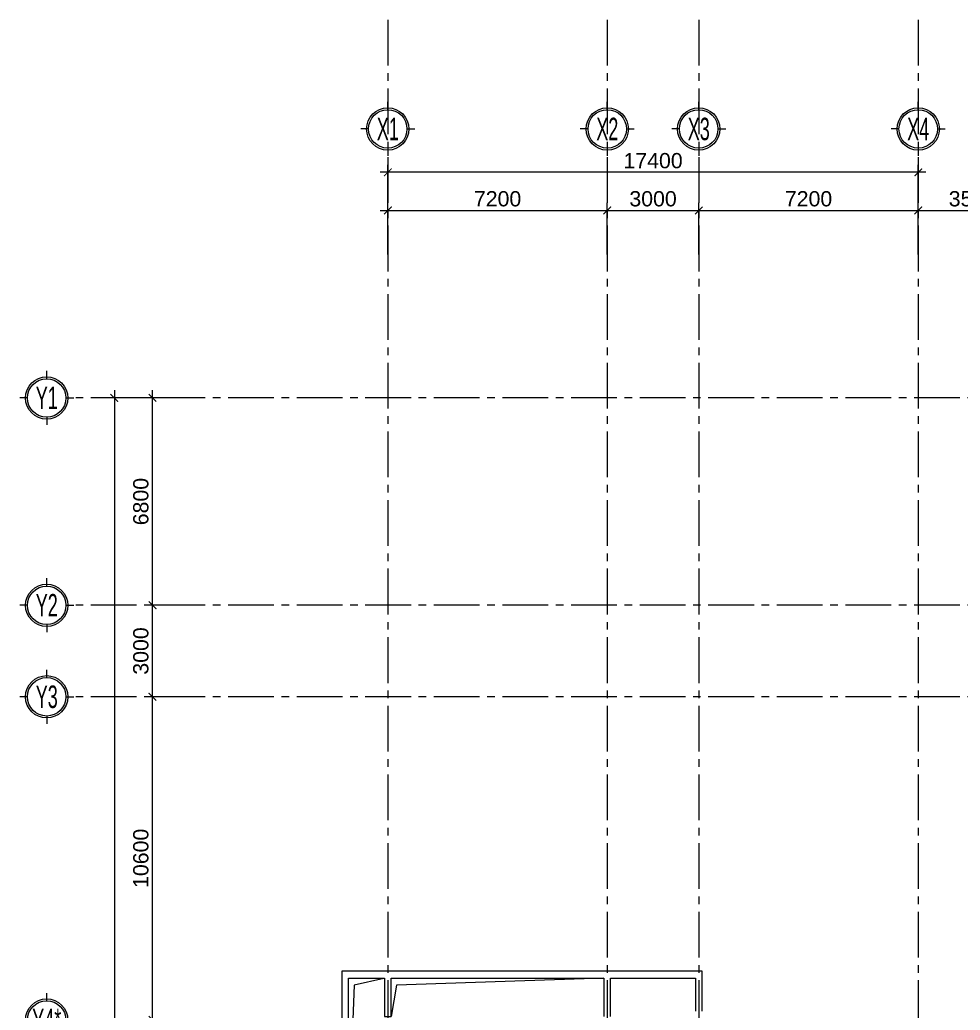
# Model space of a CAD drawing. Header units: millimetres. Extents: x 18326 to 214271, y -298828 to -198730.
# Drawn here: x 18326 to 49172, y -231210 to -198730 of the extents above; entities that cross this region are included whole.
import ezdxf
from ezdxf.enums import TextEntityAlignment as Align

# ---------------------------------------------------------------- set-up
doc = ezdxf.new("R2010")
doc.units = ezdxf.units.MM
doc.header["$LTSCALE"] = 20
doc.header["$MEASUREMENT"] = 0
doc.linetypes.add('xref LC GK$0$CENTER2', pattern=[1.125, 0.75, -0.125, 0.125, -0.125])
doc.layers.get('0').update_dxf_attribs({"lineweight": 0})
doc.layers.get('Defpoints').update_dxf_attribs({"color": 1, "lineweight": 25})
for name, color, linetype, lineweight in [('KV-Cay xanh', 78, 'Continuous', 5), ('KV-Dim', 14, 'Continuous', 9), ('KV-Ky hieu', 30, 'Continuous', 0), ('KV-Net thay 1', 9, 'Continuous', 20), ('KV-Net thay 2', 8, 'Continuous', 13), ('KV-Text', 7, 'Continuous', 25), ('xref LC GK$0$KV-Net truc', 251, 'xref LC GK$0$CENTER2', 9), ('xref_mb.A7$0$KV-Ghi chu', 26, 'Continuous', 9), ('xref_mb.A7$0$KV-Net thay 1', 9, 'Continuous', 20)]:
    doc.layers.add(name, color=color, linetype=linetype, lineweight=lineweight)
doc.styles.add('CHUTO', font='VnAvantH.TTF', dxfattribs={"width": 0.7})
doc.styles.add('KD-Style', font='arial.ttf')
doc.dimstyles.new('D-Layout', dxfattribs={"dimscale": 0, "dimtxt": 2, "dimasz": 1, "dimexe": 1, "dimexo": 0, "dimgap": 0.5, "dimtad": 1, "dimdec": 0, "dimzin": 0, "dimdsep": 46, "dimtxsty": 'KD-Style', "dimblk": 'ARCHTICK', "dimcen": 0.09, "dimdle": 1, "dimclrd": 256, "dimclre": 256, "dimclrt": 2, "dimadec": 0, "dimazin": 0, "dimtfac": 1, "dimtdec": 0, "dimtix": 1, "dimtmove": 2, "dimatfit": 3, "dimldrblk": 'MUITEN', "dimfxl": 1, "dimtolj": 1, "dimtzin": 0, "dimarcsym": 0})

# ---------------------------------------------------------------- blocks, each defined once
blk = doc.blocks.new('A$C06776D30')
at = {"layer": 'KV-Ky hieu', "color": 8}
for p, q in [((504, 865), (504, 1009)), ((144, 504), (0, 504)), ((865, 504), (1009, 504)), ((504, 144), (504, 0))]:
    blk.add_line(p, q, dxfattribs=at)
for radius in [396, 360]:
    blk.add_circle((504, 504), radius, dxfattribs=at)
at = {"layer": 'KV-Text', "color": 8, "style": 'CHUTO', "width": 0.6}
blk.add_attdef('GIRD', text='', height=420, dxfattribs=at).set_placement((504, 504), align=Align.MIDDLE_CENTER)
blk = doc.blocks.new('TT')
at = {"layer": 'KV-Net thay 1', "color": 8}
ref = blk.add_blockref('A$C06776D30', (-22.01, 150.72), dxfattribs=dict(at, xscale=0.007011206080914858, yscale=0.007011206080914858, zscale=0.007011206080914858))
ref.add_attrib('GIRD', 'X1', dxfattribs={"layer": 'KV-Text', "height": 2.945, "style": 'CHUTO', "width": 0.6}).set_placement((-18.47, 154.25), align=Align.MIDDLE_CENTER)
ref = blk.add_blockref('A$C06776D30', (6.79, 150.72), dxfattribs=dict(at, xscale=0.007011206080914858, yscale=0.007011206080914858, zscale=0.007011206080914858))
ref.add_attrib('GIRD', 'X2', dxfattribs={"layer": 'KV-Text', "height": 2.945, "style": 'CHUTO', "width": 0.6}).set_placement((10.33, 154.25), align=Align.MIDDLE_CENTER)
ref = blk.add_blockref('A$C06776D30', (18.79, 150.72), dxfattribs=dict(at, xscale=0.007011206080914858, yscale=0.007011206080914858, zscale=0.007011206080914858))
ref.add_attrib('GIRD', 'X3', dxfattribs={"layer": 'KV-Text', "height": 2.945, "style": 'CHUTO', "width": 0.6}).set_placement((22.33, 154.25), align=Align.MIDDLE_CENTER)
ref = blk.add_blockref('A$C06776D30', (47.59, 150.72), dxfattribs=dict(at, xscale=0.007011206080914858, yscale=0.007011206080914858, zscale=0.007011206080914858))
ref.add_attrib('GIRD', 'X4', dxfattribs={"layer": 'KV-Text', "height": 2.945, "style": 'CHUTO', "width": 0.6}).set_placement((51.12, 154.25), align=Align.MIDDLE_CENTER)
ref = blk.add_blockref('A$C06776D30', (-66.76, 115.43), dxfattribs=dict(at, xscale=0.007011206080914858, yscale=0.007011206080914858, zscale=0.007011206080914858))
ref.add_attrib('GIRD', 'Y1', dxfattribs={"layer": 'KV-Text', "height": 2.945, "style": 'CHUTO', "width": 0.6}).set_placement((-63.22, 118.97), align=Align.MIDDLE_CENTER)
ref = blk.add_blockref('A$C06776D30', (-66.76, 88.23), dxfattribs=dict(at, xscale=0.007011206080914858, yscale=0.007011206080914858, zscale=0.007011206080914858))
ref.add_attrib('GIRD', 'Y2', dxfattribs={"layer": 'KV-Text', "height": 2.945, "style": 'CHUTO', "width": 0.6}).set_placement((-63.22, 91.77), align=Align.MIDDLE_CENTER)
ref = blk.add_blockref('A$C06776D30', (-66.76, 76.23), dxfattribs=dict(at, xscale=0.007011206080914858, yscale=0.007011206080914858, zscale=0.007011206080914858))
ref.add_attrib('GIRD', 'Y3', dxfattribs={"layer": 'KV-Text', "height": 2.945, "style": 'CHUTO', "width": 0.6}).set_placement((-63.22, 79.77), align=Align.MIDDLE_CENTER)
ref = blk.add_blockref('A$C06776D30', (-66.76, 33.83), dxfattribs=dict(at, xscale=0.007011206080914858, yscale=0.007011206080914858, zscale=0.007011206080914858))
ref.add_attrib('GIRD', 'Y4*', dxfattribs={"layer": 'KV-Text', "height": 2.945, "style": 'CHUTO', "width": 0.6}).set_placement((-63.22, 37.37), align=Align.MIDDLE_CENTER)
blk = doc.blocks.new('_ARCHTICK')
at = {"color": 8, "const_width": 0.15}
blk.add_lwpolyline([(-0.5, -0.5), (0.5, 0.5)], dxfattribs=at)
blk = doc.blocks.new('*D48')
at = {"layer": 'Defpoints', "color": 8, "transparency": 16777216}
for p in [(795.01, 332.16), (800.19, 332.16), (800.19, 289.76)]:
    blk.add_point(p, dxfattribs=at)
at = {"layer": 'KV-Dim', "color": 8, "lineweight": -2, "transparency": 16777216}
for p, q in [((795.01, 288.76), (795.01, 333.16)), ((800.19, 332.16), (794.01, 332.16)), ((800.19, 289.76), (794.01, 289.76))]:
    blk.add_line(p, q, dxfattribs=at)
for p, rotation in [((795.01, 332.16), 90), ((795.01, 289.76), 270)]:
    blk.add_blockref('_ARCHTICK', p, dxfattribs=dict(at, rotation=rotation))
at = {"layer": 'KV-Dim', "color": 8, "transparency": 16777216, "insert": (793.49, 310.96), "char_height": 2, "attachment_point": 5, "rotation": 90, "style": 'KD-Style'}
blk.add_mtext('\\A1;10600', dxfattribs=at)
blk = doc.blocks.new('MUITEN')
at = {"color": 8, "const_width": 0.4}
blk.add_lwpolyline([(-1, 1.73), (0, 0), (-1, -1.73)], dxfattribs=at)
blk = doc.blocks.new('*D49')
at = {"layer": 'Defpoints', "color": 8, "transparency": 16777216}
for p in [(795.01, 344.16), (800.19, 344.16), (800.19, 332.16)]:
    blk.add_point(p, dxfattribs=at)
at = {"layer": 'KV-Dim', "color": 8, "lineweight": -2, "transparency": 16777216}
for p, q in [((795.01, 331.16), (795.01, 345.16)), ((800.19, 344.16), (794.01, 344.16)), ((800.19, 332.16), (794.01, 332.16))]:
    blk.add_line(p, q, dxfattribs=at)
for p, rotation in [((795.01, 344.16), 90), ((795.01, 332.16), 270)]:
    blk.add_blockref('_ARCHTICK', p, dxfattribs=dict(at, rotation=rotation))
at = {"layer": 'KV-Dim', "color": 8, "transparency": 16777216, "insert": (793.49, 338.16), "char_height": 2, "attachment_point": 5, "rotation": 90, "style": 'KD-Style'}
blk.add_mtext('\\A1;3000', dxfattribs=at)
blk = doc.blocks.new('*D50')
at = {"layer": 'Defpoints', "color": 8, "transparency": 16777216}
for p in [(795.01, 371.36), (800.19, 371.36), (800.19, 344.16)]:
    blk.add_point(p, dxfattribs=at)
at = {"layer": 'KV-Dim', "color": 8, "lineweight": -2, "transparency": 16777216}
for p, q in [((795.01, 343.16), (795.01, 372.36)), ((800.19, 371.36), (794.01, 371.36)), ((800.19, 344.16), (794.01, 344.16))]:
    blk.add_line(p, q, dxfattribs=at)
for p, rotation in [((795.01, 371.36), 90), ((795.01, 344.16), 270)]:
    blk.add_blockref('_ARCHTICK', p, dxfattribs=dict(at, rotation=rotation))
at = {"layer": 'KV-Dim', "color": 8, "transparency": 16777216, "insert": (793.49, 357.76), "char_height": 2, "attachment_point": 5, "rotation": 90, "style": 'KD-Style'}
blk.add_mtext('\\A1;6800', dxfattribs=at)
blk = doc.blocks.new('*D51')
at = {"layer": 'Defpoints', "color": 8, "transparency": 16777216}
for p in [(800.19, 371.36), (790.01, 178.56), (800.19, 178.56)]:
    blk.add_point(p, dxfattribs=at)
at = {"layer": 'KV-Dim', "color": 8, "lineweight": -2, "transparency": 16777216}
for p, q in [((790.01, 372.36), (790.01, 177.56)), ((800.19, 371.36), (789.01, 371.36)), ((800.19, 178.56), (789.01, 178.56))]:
    blk.add_line(p, q, dxfattribs=at)
for p, rotation in [((790.01, 371.36), 90), ((790.01, 178.56), 270)]:
    blk.add_blockref('_ARCHTICK', p, dxfattribs=dict(at, rotation=rotation))
at = {"layer": 'KV-Dim', "color": 8, "transparency": 16777216, "insert": (788.49, 274.96), "char_height": 2, "attachment_point": 5, "rotation": 90, "style": 'KD-Style'}
blk.add_mtext('\\A1;48200', dxfattribs=at)
blk = doc.blocks.new('*D53')
at = {"layer": 'Defpoints', "color": 8, "transparency": 16777216}
for p in [(854.69, 395.95), (825.89, 390.15), (854.69, 390.15)]:
    blk.add_point(p, dxfattribs=at)
at = {"layer": 'KV-Dim', "color": 8, "lineweight": -2, "transparency": 16777216}
for p, q in [((825.89, 390.15), (825.89, 396.95)), ((854.69, 390.15), (854.69, 396.95)), ((824.89, 395.95), (855.69, 395.95))]:
    blk.add_line(p, q, dxfattribs=at)
at = {"layer": 'KV-Dim', "color": 8, "lineweight": -2, "transparency": 16777216, "rotation": 180}
blk.add_blockref('_ARCHTICK', (825.89, 395.95), dxfattribs=at)
at = {"layer": 'KV-Dim', "color": 8, "lineweight": -2, "transparency": 16777216}
blk.add_blockref('_ARCHTICK', (854.69, 395.95), dxfattribs=at)
at = {"layer": 'KV-Dim', "color": 8, "transparency": 16777216, "insert": (840.29, 397.47), "char_height": 2, "attachment_point": 5, "style": 'KD-Style'}
blk.add_mtext('\\A1;7200', dxfattribs=at)
blk = doc.blocks.new('*D54')
at = {"layer": 'Defpoints', "color": 8, "transparency": 16777216}
for p in [(866.69, 395.95), (854.69, 390.15), (866.69, 390.15)]:
    blk.add_point(p, dxfattribs=at)
at = {"layer": 'KV-Dim', "color": 8, "lineweight": -2, "transparency": 16777216}
for p, q in [((854.69, 390.15), (854.69, 396.95)), ((866.69, 390.15), (866.69, 396.95)), ((853.69, 395.95), (867.69, 395.95))]:
    blk.add_line(p, q, dxfattribs=at)
at = {"layer": 'KV-Dim', "color": 8, "lineweight": -2, "transparency": 16777216, "rotation": 180}
blk.add_blockref('_ARCHTICK', (854.69, 395.95), dxfattribs=at)
at = {"layer": 'KV-Dim', "color": 8, "lineweight": -2, "transparency": 16777216}
blk.add_blockref('_ARCHTICK', (866.69, 395.95), dxfattribs=at)
at = {"layer": 'KV-Dim', "color": 8, "transparency": 16777216, "insert": (860.69, 397.47), "char_height": 2, "attachment_point": 5, "style": 'KD-Style'}
blk.add_mtext('\\A1;3000', dxfattribs=at)
blk = doc.blocks.new('*D55')
at = {"layer": 'Defpoints', "color": 8, "transparency": 16777216}
for p in [(895.49, 395.95), (866.69, 390.15), (895.49, 390.15)]:
    blk.add_point(p, dxfattribs=at)
at = {"layer": 'KV-Dim', "color": 8, "lineweight": -2, "transparency": 16777216}
for p, q in [((866.69, 390.15), (866.69, 396.95)), ((895.49, 390.15), (895.49, 396.95)), ((865.69, 395.95), (896.49, 395.95))]:
    blk.add_line(p, q, dxfattribs=at)
at = {"layer": 'KV-Dim', "color": 8, "lineweight": -2, "transparency": 16777216, "rotation": 180}
blk.add_blockref('_ARCHTICK', (866.69, 395.95), dxfattribs=at)
at = {"layer": 'KV-Dim', "color": 8, "lineweight": -2, "transparency": 16777216}
blk.add_blockref('_ARCHTICK', (895.49, 395.95), dxfattribs=at)
at = {"layer": 'KV-Dim', "color": 8, "transparency": 16777216, "insert": (881.09, 397.47), "char_height": 2, "attachment_point": 5, "style": 'KD-Style'}
blk.add_mtext('\\A1;7200', dxfattribs=at)
blk = doc.blocks.new('*D56')
at = {"layer": 'Defpoints', "color": 8, "transparency": 16777216}
for p in [(909.69, 395.95), (895.49, 390.15), (909.69, 390.15)]:
    blk.add_point(p, dxfattribs=at)
at = {"layer": 'KV-Dim', "color": 8, "lineweight": -2, "transparency": 16777216}
for p, q in [((895.49, 390.15), (895.49, 396.95)), ((909.69, 390.15), (909.69, 396.95)), ((894.49, 395.95), (910.69, 395.95))]:
    blk.add_line(p, q, dxfattribs=at)
at = {"layer": 'KV-Dim', "color": 8, "lineweight": -2, "transparency": 16777216, "rotation": 180}
blk.add_blockref('_ARCHTICK', (895.49, 395.95), dxfattribs=at)
at = {"layer": 'KV-Dim', "color": 8, "lineweight": -2, "transparency": 16777216}
blk.add_blockref('_ARCHTICK', (909.69, 395.95), dxfattribs=at)
at = {"layer": 'KV-Dim', "color": 8, "transparency": 16777216, "insert": (902.59, 397.47), "char_height": 2, "attachment_point": 5, "style": 'KD-Style'}
blk.add_mtext('\\A1;3550', dxfattribs=at)
blk = doc.blocks.new('*D72')
at = {"layer": 'Defpoints', "color": 8, "transparency": 16777216}
for p in [(825.89, 400.95), (825.89, 390.15), (895.49, 390.15)]:
    blk.add_point(p, dxfattribs=at)
at = {"layer": 'KV-Dim', "color": 8, "lineweight": -2, "transparency": 16777216}
for p, q in [((825.89, 390.15), (825.89, 401.95)), ((895.49, 390.15), (895.49, 401.95)), ((896.49, 400.95), (824.89, 400.95))]:
    blk.add_line(p, q, dxfattribs=at)
at = {"layer": 'KV-Dim', "color": 8, "lineweight": -2, "transparency": 16777216, "rotation": 180}
blk.add_blockref('_ARCHTICK', (825.89, 400.95), dxfattribs=at)
at = {"layer": 'KV-Dim', "color": 8, "lineweight": -2, "transparency": 16777216}
blk.add_blockref('_ARCHTICK', (895.49, 400.95), dxfattribs=at)
at = {"layer": 'KV-Dim', "color": 8, "transparency": 16777216, "insert": (860.69, 402.47), "char_height": 2, "attachment_point": 5, "style": 'KD-Style'}
blk.add_mtext('\\A1;17400', dxfattribs=at)
blk = doc.blocks.new('xref LC GK$0$LC')
at = {"layer": 'xref LC GK$0$KV-Net truc', "color": 8, "ltscale": 100}
for points in [[(50, 10100), (50, -58464)], [(7250, 10100), (7250, -58464)], [(10250, 10100), (10250, -58464)], [(17450, 10100), (17450, -50500)], [(117812, -2300), (-10253, -2300)], [(117812, -9100), (-10253, -9100)], [(117812, -12100), (-10253, -12100)]]:
    blk.add_lwpolyline(points, dxfattribs=at)
blk = doc.blocks.new('dim mb')
at = {"layer": 'KV-Dim', "color": 8}
for base, p1, p2, picture, middle in [((0, 29.5931), (69.6, 18.7879), (0, 18.7879), '*D72', (34.8, 31.1142)), ((28.8, 24.5931), (0, 18.7879), (28.8, 18.7879), '*D53', (14.4, 26.1142)), ((40.8, 24.5931), (28.8, 18.7879), (40.8, 18.7879), '*D54', (34.8, 26.1149)), ((69.6, 24.5931), (40.8, 18.7879), (69.6, 18.7879), '*D55', (55.2, 26.1142)), ((83.8, 24.5931), (69.6, 18.7879), (83.8, 18.7879), '*D56', (76.7, 26.1149))]:
    dim = blk.add_linear_dim(base=base, p1=p1, p2=p2, dimstyle='D-Layout', override={"dimscale": 1, "dimlfac": 250}, dxfattribs=at)
    dim.commit()
    dim.dimension.update_dxf_attribs({"geometry": picture, "text_midpoint": middle, "insert": (-825.8876, -371.3589)})
for base, p1, p2, picture, middle in [((-35.875, -192.8), (-25.6989, 0), (-25.6989, -192.8), '*D51', (-37.3962, -96.4)), ((-30.875, 0), (-25.6989, -27.2), (-25.6989, 0), '*D50', (-32.3962, -13.6)), ((-30.875, -27.2), (-25.6989, -39.2), (-25.6989, -27.2), '*D49', (-32.3969, -33.2)), ((-30.875, -39.2), (-25.6989, -81.6), (-25.6989, -39.2), '*D48', (-32.3962, -60.4))]:
    dim = blk.add_linear_dim(base=base, p1=p1, p2=p2, angle=90, dimstyle='D-Layout', override={"dimscale": 1, "dimlfac": 250}, dxfattribs=at)
    dim.commit()
    dim.dimension.update_dxf_attribs({"geometry": picture, "text_midpoint": middle, "insert": (-825.8876, -371.3589)})
blk = doc.blocks.new('t3')
at = {"layer": 'KV-Dim', "color": 8}
blk.add_blockref('dim mb', (-49.6, 284.2), dxfattribs=at)
at = {"layer": 'KV-Net thay 2', "color": 8}
blk.add_blockref('TT', (-31.13, 165.23), dxfattribs=at)

msp = doc.modelspace()

# ---------------------------------------------------------------- linework, layer by layer
at = {"layer": 'xref_mb.A7$0$KV-Ghi chu', "color": 8}
for points in [[(30272, -230170), (29298, -230388), (29107, -235200)], [(37487, -230155), (30683, -230388), (30507, -231420)]]:
    msp.add_lwpolyline(points, dxfattribs=at)
at = {"layer": 'xref_mb.A7$0$KV-Net thay 1', "color": 8}
for points in [[(40707, -231240), (40707, -229935), (28887, -229935), (28887, -235200), (29107, -235200), (29107, -230155), (30287, -230155), (30287, -231420), (30507, -231420), (30507, -230155), (37487, -230155), (37487, -231420)], [(37707, -231420), (37707, -230155), (40487, -230155), (40487, -231240)]]:
    msp.add_lwpolyline(points, dxfattribs=at)

# ---------------------------------------------------------------- block references
at = {"layer": 'KV-Cay xanh', "color": 8, "xscale": 250, "yscale": 250, "zscale": 250}
msp.add_blockref('t3', (42797, -282180), dxfattribs=at)
at = {"layer": 'xref LC GK$0$KV-Net truc', "color": 8}
msp.add_blockref('xref LC GK$0$LC', (30347, -208830), dxfattribs=at)

doc.saveas('drawing.dxf')
